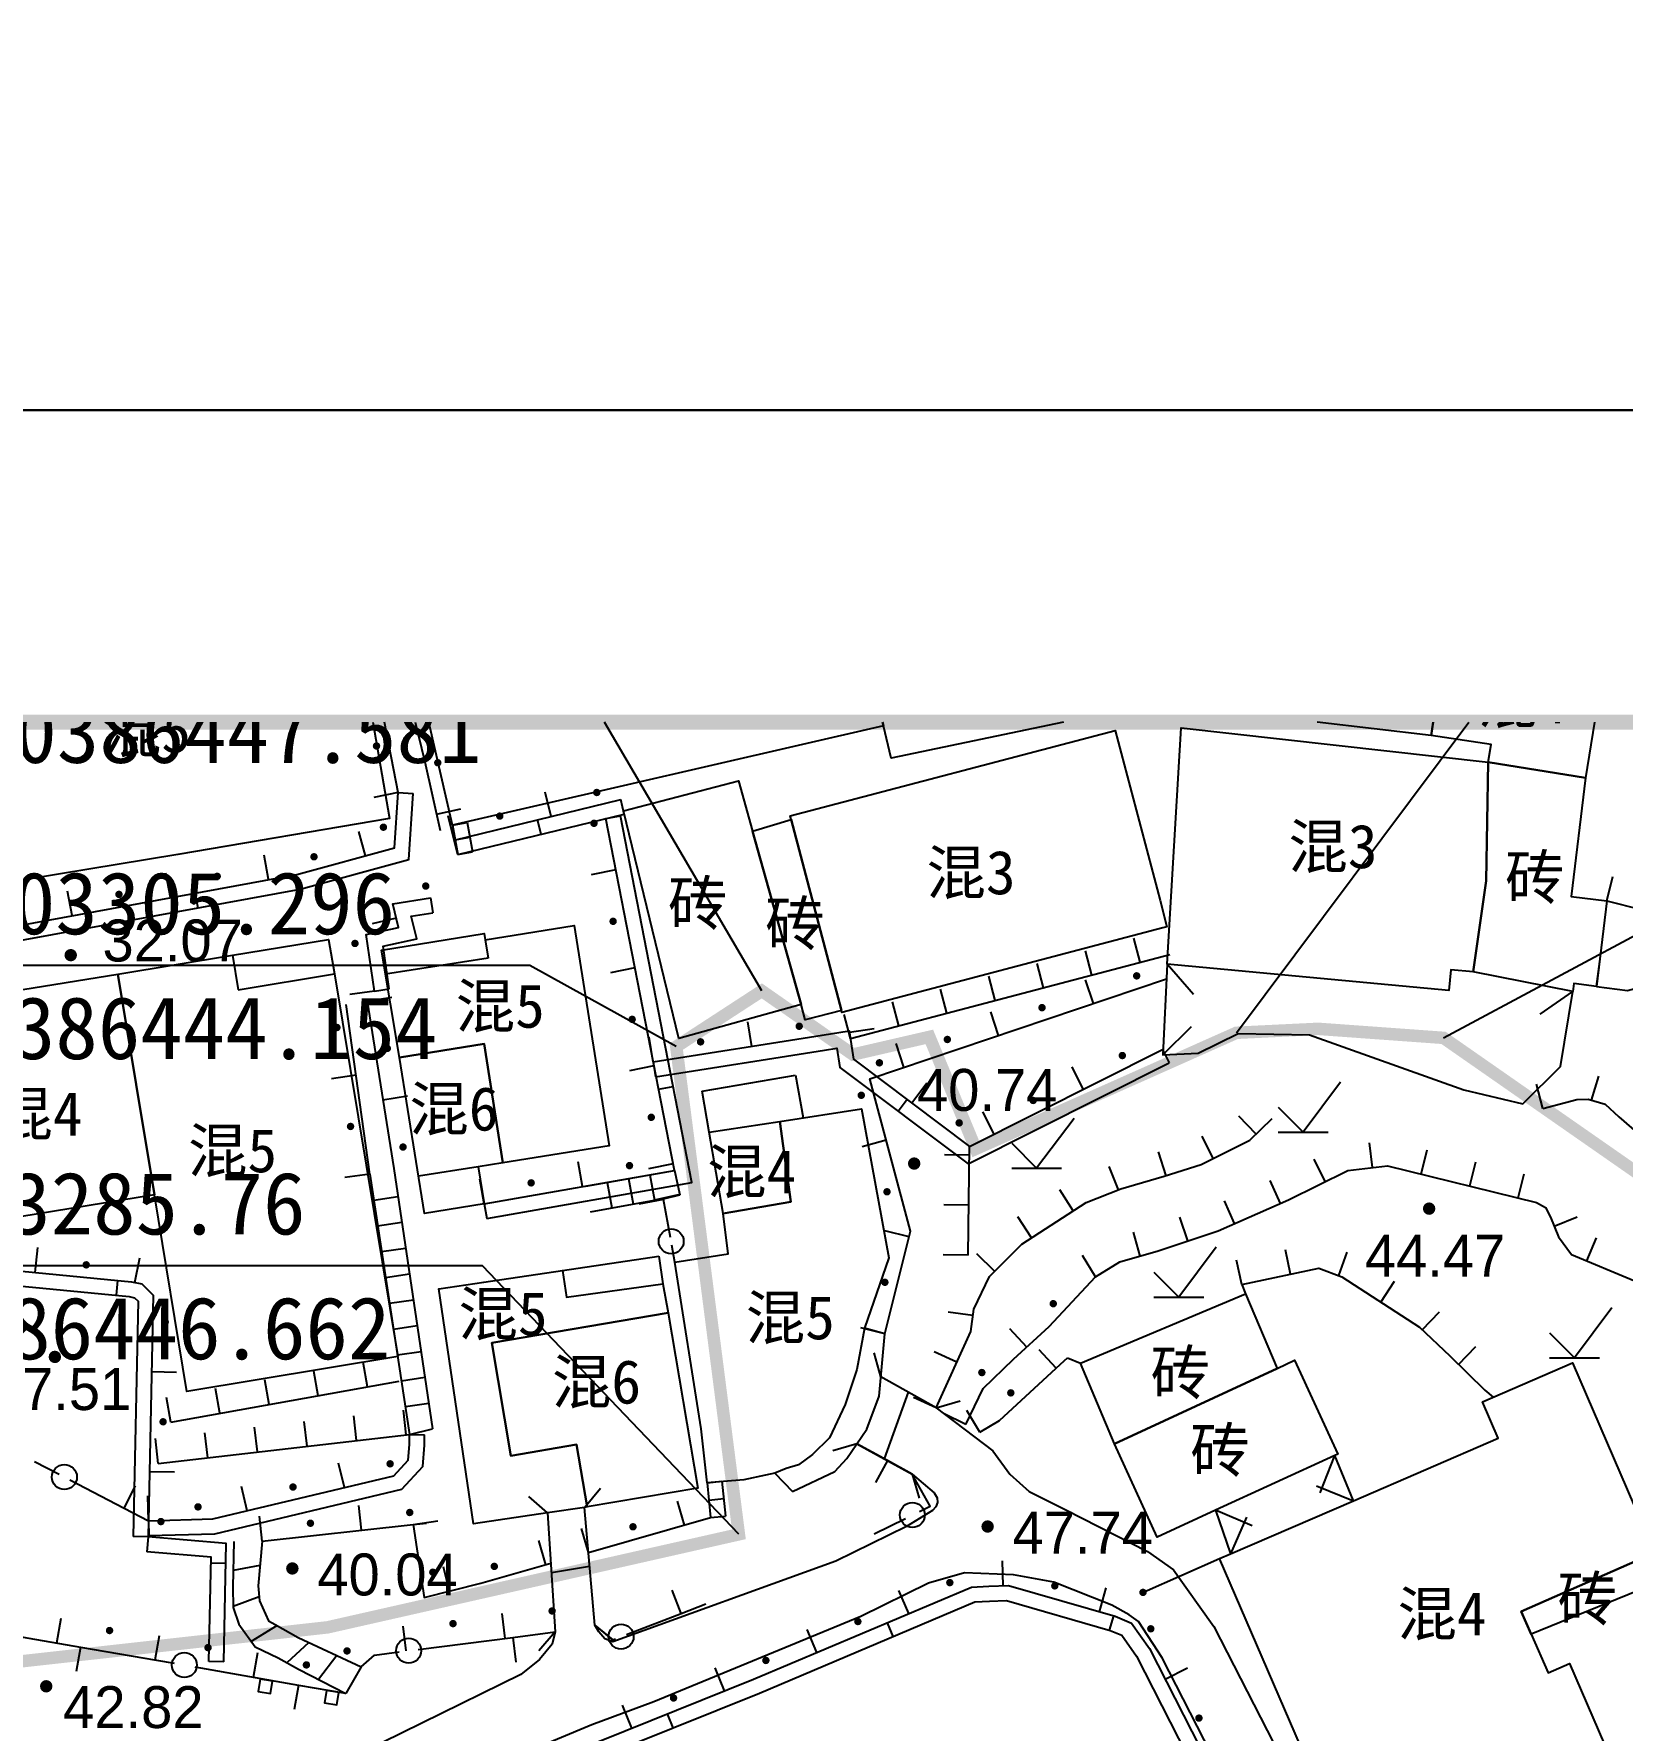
# Model space of a CAD drawing. Header units: metres. Extents: x 36500 to 80772748, y -35000 to 5806266.
# Drawn here: x 40386418.4 to 40386482, y 2903277.9 to 2903345.9 of the extents above; entities that cross this region are included whole.
import ezdxf
from ezdxf.enums import TextEntityAlignment as Align
from ezdxf.xclip import XClip

# ---------------------------------------------------------------- set-up
doc = ezdxf.new("R2010")
doc.units = ezdxf.units.M
doc.header["$LTSCALE"] = 10
doc.header["$XCLIPFRAME"] = 0
for name, pattern in [('2', [0]), ('229', [1.5, 1, -0.5]), ('243432', [0]), ('DOTE', [2.42, 2, -0.2, 0.02, -0.2])]:
    doc.linetypes.add(name, pattern=pattern)
for name, color, linetype in [('dx', 252, 'Continuous'), ('JZD', 7, 'Continuous'), ('PUB_TITLE', 4, 'Continuous'), ('图框', 3, 'Continuous'), ('坐标', 7, 'Continuous'), ('总平面-定位', 3, 'Continuous'), ('批量导出图层', 1, 'Continuous')]:
    doc.layers.add(name, color=color, linetype=linetype)
doc.styles.add('DMZD', font='')
doc.styles.add('HZ', font='')
doc.styles.add('JMXD', font='')
doc.styles.get('DMZD').set_extended_font_data('方正中等线简体')
doc.styles.get('HZ').set_extended_font_data('SimSun')
doc.styles.get('JMXD').set_extended_font_data('SimSun')
doc.linetypes.add('120', pattern='A,0,[149,SSAAA.SHX,S=0.1,R=0,X=0,Y=0],-0.8', length=0.8)

# ---------------------------------------------------------------- blocks, each defined once
blk = doc.blocks.new('图框A1')
at = {"layer": '图框'}
blk.add_lwpolyline([(0, 0), (84100, 0), (84100, 59400), (0, 59400)], close=True, dxfattribs=at)
at = {"layer": '图框', "const_width": 120}
blk.add_lwpolyline([(2500, 1000), (83100, 1000), (83100, 58400), (2500, 58400)], close=True, dxfattribs=at)
blk = doc.blocks.new('914100')
at = {"color": 0, "linetype": 'Continuous', "lineweight": -3, "flags": 128}
for points in [[(1.5, 2), (0, 0)], [(-1, 1), (0, 0)], [(-1, 0), (1, 0)]]:
    blk.add_lwpolyline(points, dxfattribs=at)
blk = doc.blocks.new('6452110')
at = {"linetype": '2'}
h = blk.add_hatch(color=0, dxfattribs=at)
edge = h.paths.add_edge_path(flags=0)
edge.add_arc((0, 0.85), 0.15, 0, 360)
blk = doc.blocks.new('6452120')
at = {"color": 0, "linetype": 'Continuous', "flags": 128}
blk.add_lwpolyline([(0, 0), (0, 1)], dxfattribs=at)
blk = doc.blocks.new('4641010')
at = {"color": 0, "linetype": 'Continuous', "flags": 128}
blk.add_lwpolyline([(0, 0), (0, 1)], dxfattribs=at)
blk = doc.blocks.new('5210030')
at = {"linetype": '2'}
h = blk.add_hatch(color=0, dxfattribs=at)
edge = h.paths.add_edge_path(flags=0)
edge.add_arc((3.85, 0), 0.15, 0, 360)
at = {"color": 0, "linetype": 'Continuous', "flags": 128}
blk.add_lwpolyline([(3.8, 0), (0.5, 0)], dxfattribs=at)
blk = doc.blocks.new('gc200')
at = {"linetype": '2'}
h = blk.add_hatch(color=0, dxfattribs=at)
edge = h.paths.add_edge_path(flags=0)
edge.add_arc((0, 0), 0.25, 0, 360)
blk = doc.blocks.new('地形1')
at = {"layer": 'dx', "linetype": '2'}
h = blk.add_hatch(color=252, dxfattribs=at)
edge = h.paths.add_edge_path(flags=0)
edge.add_arc((40386432.149, 2903317.34), 0.15, 0, 360)
h = blk.add_hatch(color=252, dxfattribs=at)
edge = h.paths.add_edge_path(flags=0)
edge.add_arc((40386434.603, 2903316.668), 0.15, 0, 360)
h = blk.add_hatch(color=252, dxfattribs=at)
edge = h.paths.add_edge_path(flags=0)
edge.add_arc((40386440.971, 2903315.477), 0.15, 0, 360)
h = blk.add_hatch(color=252, dxfattribs=at)
edge = h.paths.add_edge_path(flags=0)
edge.add_arc((40386437.085, 2903314.531), 0.15, 0, 360)
h = blk.add_hatch(color=252, dxfattribs=at)
edge = h.paths.add_edge_path(flags=0)
edge.add_arc((40386432.425, 2903314.085), 0.15, 0, 360)
h = blk.add_hatch(color=252, dxfattribs=at)
edge = h.paths.add_edge_path(flags=0)
edge.add_arc((40386440.859, 2903314.242), 0.15, 0, 360)
h = blk.add_hatch(color=252, dxfattribs=at)
edge = h.paths.add_edge_path(flags=0)
edge.add_arc((40386429.645, 2903312.901), 0.15, 0, 360)
h = blk.add_hatch(color=252, dxfattribs=at)
edge = h.paths.add_edge_path(flags=0)
edge.add_arc((40386425.768, 2903312.118), 0.15, 0, 360)
h = blk.add_hatch(color=252, dxfattribs=at)
edge = h.paths.add_edge_path(flags=0)
edge.add_arc((40386434.121, 2903311.729), 0.15, 0, 360)
h = blk.add_hatch(color=252, dxfattribs=at)
edge = h.paths.add_edge_path(flags=0)
edge.add_arc((40386421.834, 2903311.396), 0.15, 0, 360)
h = blk.add_hatch(color=252, dxfattribs=at)
edge = h.paths.add_edge_path(flags=0)
edge.add_arc((40386441.624, 2903310.316), 0.15, 0, 360)
h = blk.add_hatch(color=252, dxfattribs=at)
edge = h.paths.add_edge_path(flags=0)
edge.add_arc((40386431.286, 2903309.43), 0.15, 0, 360)
h = blk.add_hatch(color=252, dxfattribs=at)
edge = h.paths.add_edge_path(flags=0)
edge.add_arc((40386462.594, 2903308.131), 0.15, 0, 360)
h = blk.add_hatch(color=252, dxfattribs=at)
edge = h.paths.add_edge_path(flags=0)
edge.add_arc((40386442.388, 2903306.39), 0.15, 0, 360)
h = blk.add_hatch(color=252, dxfattribs=at)
edge = h.paths.add_edge_path(flags=0)
edge.add_arc((40386458.803, 2903306.857), 0.15, 0, 360)
h = blk.add_hatch(color=252, dxfattribs=at)
edge = h.paths.add_edge_path(flags=0)
edge.add_arc((40386430.563, 2903306.062), 0.15, 0, 360)
h = blk.add_hatch(color=252, dxfattribs=at)
edge = h.paths.add_edge_path(flags=0)
edge.add_arc((40386449.079, 2903306.113), 0.15, 0, 360)
h = blk.add_hatch(color=252, dxfattribs=at)
edge = h.paths.add_edge_path(flags=0)
edge.add_arc((40386455.011, 2903305.583), 0.15, 0, 360)
h = blk.add_hatch(color=252, dxfattribs=at)
edge = h.paths.add_edge_path(flags=0)
edge.add_arc((40386432.582, 2903305.225), 0.15, 0, 360)
h = blk.add_hatch(color=252, dxfattribs=at)
edge = h.paths.add_edge_path(flags=0)
edge.add_arc((40386445.128, 2903305.488), 0.15, 0, 360)
h = blk.add_hatch(color=252, dxfattribs=at)
edge = h.paths.add_edge_path(flags=0)
edge.add_arc((40386462.019, 2903304.938), 0.15, 0, 360)
h = blk.add_hatch(color=252, dxfattribs=at)
edge = h.paths.add_edge_path(flags=0)
edge.add_arc((40386452.29, 2903304.648), 0.15, 0, 360)
h = blk.add_hatch(color=252, dxfattribs=at)
edge = h.paths.add_edge_path(flags=0)
edge.add_arc((40386451.564, 2903303.347), 0.15, 0, 360)
h = blk.add_hatch(color=252, dxfattribs=at)
edge = h.paths.add_edge_path(flags=0)
edge.add_arc((40386458.446, 2903303.14), 0.15, 0, 360)
h = blk.add_hatch(color=252, dxfattribs=at)
edge = h.paths.add_edge_path(flags=0)
edge.add_arc((40386443.153, 2903302.464), 0.15, 0, 360)
h = blk.add_hatch(color=252, dxfattribs=at)
edge = h.paths.add_edge_path(flags=0)
edge.add_arc((40386455.484, 2903302.241), 0.15, 0, 360)
h = blk.add_hatch(color=252, dxfattribs=at)
edge = h.paths.add_edge_path(flags=0)
edge.add_arc((40386431.109, 2903302.099), 0.15, 0, 360)
h = blk.add_hatch(color=252, dxfattribs=at)
edge = h.paths.add_edge_path(flags=0)
edge.add_arc((40386433.21, 2903301.274), 0.15, 0, 360)
h = blk.add_hatch(color=252, dxfattribs=at)
edge = h.paths.add_edge_path(flags=0)
edge.add_arc((40386442.281, 2903300.529), 0.15, 0, 360)
h = blk.add_hatch(color=252, dxfattribs=at)
edge = h.paths.add_edge_path(flags=0)
edge.add_arc((40386438.342, 2903299.838), 0.15, 0, 360)
h = blk.add_hatch(color=252, dxfattribs=at)
edge = h.paths.add_edge_path(flags=0)
edge.add_arc((40386452.594, 2903299.482), 0.15, 0, 360)
h = blk.add_hatch(color=252, dxfattribs=at)
edge = h.paths.add_edge_path(flags=0)
edge.add_arc((40386420.522, 2903296.555), 0.15, 0, 360)
h = blk.add_hatch(color=252, dxfattribs=at)
edge = h.paths.add_edge_path(flags=0)
edge.add_arc((40386452.509, 2903295.856), 0.15, 0, 360)
h = blk.add_hatch(color=252, dxfattribs=at)
edge = h.paths.add_edge_path(flags=0)
edge.add_arc((40386459.253, 2903294.999), 0.15, 0, 360)
h = blk.add_hatch(color=252, dxfattribs=at)
edge = h.paths.add_edge_path(flags=0)
edge.add_arc((40386423.687, 2903294.267), 0.15, 0, 360)
h = blk.add_hatch(color=252, dxfattribs=at)
edge = h.paths.add_edge_path(flags=0)
edge.add_arc((40386456.393, 2903292.24), 0.15, 0, 360)
h = blk.add_hatch(color=252, dxfattribs=at)
edge = h.paths.add_edge_path(flags=0)
edge.add_arc((40386457.553, 2903291.426), 0.15, 0, 360)
h = blk.add_hatch(color=252, dxfattribs=at)
edge = h.paths.add_edge_path(flags=0)
edge.add_arc((40386423.6, 2903290.268), 0.15, 0, 360)
h = blk.add_hatch(color=252, dxfattribs=at)
edge = h.paths.add_edge_path(flags=0)
edge.add_arc((40386432.694, 2903288.584), 0.15, 0, 360)
h = blk.add_hatch(color=252, dxfattribs=at)
edge = h.paths.add_edge_path(flags=0)
edge.add_arc((40386428.804, 2903287.655), 0.15, 0, 360)
h = blk.add_hatch(color=252, dxfattribs=at)
edge = h.paths.add_edge_path(flags=0)
edge.add_arc((40386425, 2903286.859), 0.15, 0, 360)
h = blk.add_hatch(color=252, dxfattribs=at)
edge = h.paths.add_edge_path(flags=0)
edge.add_arc((40386433.479, 2903286.635), 0.15, 0, 360)
h = blk.add_hatch(color=252, dxfattribs=at)
edge = h.paths.add_edge_path(flags=0)
edge.add_arc((40386423.513, 2903286.269), 0.15, 0, 360)
h = blk.add_hatch(color=252, dxfattribs=at)
edge = h.paths.add_edge_path(flags=0)
edge.add_arc((40386429.503, 2903286.203), 0.15, 0, 360)
h = blk.add_hatch(color=252, dxfattribs=at)
edge = h.paths.add_edge_path(flags=0)
edge.add_arc((40386442.42, 2903286.062), 0.15, 0, 360)
h = blk.add_hatch(color=252, dxfattribs=at)
edge = h.paths.add_edge_path(flags=0)
edge.add_arc((40386436.867, 2903284.476), 0.15, 0, 360)
h = blk.add_hatch(color=252, dxfattribs=at)
edge = h.paths.add_edge_path(flags=0)
edge.add_arc((40386434.404, 2903284.243), 0.15, 0, 360)
h = blk.add_hatch(color=252, dxfattribs=at)
edge = h.paths.add_edge_path(flags=0)
edge.add_arc((40386455.11, 2903283.825), 0.15, 0, 360)
h = blk.add_hatch(color=252, dxfattribs=at)
edge = h.paths.add_edge_path(flags=0)
edge.add_arc((40386459.315, 2903283.695), 0.15, 0, 360)
h = blk.add_hatch(color=252, dxfattribs=at)
edge = h.paths.add_edge_path(flags=0)
edge.add_arc((40386451.427, 2903282.267), 0.15, 0, 360)
h = blk.add_hatch(color=252, dxfattribs=at)
edge = h.paths.add_edge_path(flags=0)
edge.add_arc((40386463.159, 2903281.975), 0.15, 0, 360)
h = blk.add_hatch(color=252, dxfattribs=at)
edge = h.paths.add_edge_path(flags=0)
edge.add_arc((40386447.743, 2903280.708), 0.15, 0, 360)
h = blk.add_hatch(color=252, dxfattribs=at)
edge = h.paths.add_edge_path(flags=0)
edge.add_arc((40386444.046, 2903279.204), 0.15, 0, 360)
h = blk.add_hatch(color=252, dxfattribs=at)
edge = h.paths.add_edge_path(flags=0)
edge.add_arc((40386465.088, 2903278.398), 0.15, 0, 360)
at = {"layer": 'dx', "color": 252, "linetype": 'Continuous', "lineweight": -3, "flags": 128}
for points in [[(40386483.956, 2903327.466), (40386481.789, 2903328.222), (40386480.17, 2903328.65), (40386480.021, 2903328.68), (40386479.889, 2903328.706), (40386478.028, 2903328.953), (40386475.737, 2903329.049), (40386473.446, 2903328.966), (40386473.312, 2903328.955), (40386472.704, 2903328.896), (40386470.286, 2903328.546), (40386466.036, 2903328.116), (40386463.696, 2903327.927), (40386461.184, 2903327.995), (40386458.517, 2903328.322), (40386452.839, 2903329.32), (40386452.788, 2903329.306), (40386452.596, 2903329.349), (40386451.673, 2903329.558), (40386448.501, 2903330.338), (40386448.418, 2903330.361), (40386448.357, 2903330.378), (40386446.976, 2903330.804), (40386445.515, 2903331.37), (40386445.458, 2903331.395), (40386445.281, 2903331.473), (40386443.814, 2903332.214), (40386441.238, 2903333.775), (40386439.759, 2903335.664), (40386439.73, 2903335.705), (40386439.717, 2903335.725), (40386439.58, 2903335.933), (40386438.943, 2903337.068), (40386438.921, 2903337.112), (40386438.86, 2903337.24), (40386438.464, 2903338.151), (40386437.91, 2903339.765), (40386437.426, 2903341.702), (40386437.076, 2903343.813), (40386437.059, 2903343.954), (40386436.905, 2903345.625), (40386436.898, 2903345.864)], [(40386440.614, 2903345.864), (40386440.615, 2903345.834), (40386440.721, 2903344.676), (40386440.737, 2903344.531), (40386440.751, 2903344.413), (40386441.079, 2903342.421), (40386441.53, 2903340.699), (40386442.032, 2903339.369), (40386442.234, 2903338.939), (40386442.288, 2903338.833), (40386442.336, 2903338.74), (40386442.985, 2903337.661), (40386443.75, 2903336.657), (40386444.618, 2903335.75), (40386445.496, 2903335.028), (40386445.664, 2903334.91), (40386445.797, 2903334.821), (40386446.77, 2903334.269), (40386448.103, 2903333.706), (40386449.814, 2903333.17), (40386452.868, 2903332.443), (40386453.191, 2903332.371), (40386453.352, 2903332.335), (40386453.534, 2903332.295), (40386458.578, 2903331.211), (40386460.918, 2903330.865), (40386462.186, 2903330.769), (40386462.368, 2903330.763), (40386462.457, 2903330.76), (40386464.429, 2903330.815), (40386466.488, 2903331.062), (40386466.844, 2903331.123), (40386466.978, 2903331.148), (40386470.312, 2903331.887), (40386472.578, 2903332.339), (40386473.384, 2903332.445), (40386473.519, 2903332.459), (40386473.649, 2903332.471), (40386475.482, 2903332.529), (40386477.454, 2903332.4), (40386479.411, 2903332.101), (40386480.054, 2903331.964), (40386480.227, 2903331.924), (40386482.264, 2903331.349)], [(40386433.017, 2903315.47), (40386431.688, 2903322.385)], [(40386432.712, 2903322.391), (40386434.082, 2903316.703), (40386434.704, 2903313.96)], [(40386396.443, 2903312.289), (40386413.94, 2903314.469), (40386414.632, 2903309.565), (40386428.958, 2903312.195), (40386432.872, 2903313.263), (40386433.017, 2903315.47)], [(40386396.517, 2903311.694), (40386413.429, 2903313.801), (40386414.126, 2903308.862), (40386429.091, 2903311.61), (40386433.443, 2903312.796), (40386433.616, 2903315.431)], [(40386433.017, 2903315.47), (40386432.035, 2903315.282)], [(40386433.017, 2903315.47), (40386433.616, 2903315.431)], [(40386435.26, 2903313.572), (40386441.93, 2903315.196)], [(40386439.146, 2903314.518), (40386438.91, 2903315.489)], [(40386442.072, 2903314.613), (40386441.93, 2903315.196)], [(40386434.557, 2903314.607), (40386435.532, 2903314.828)], [(40386435.26, 2903313.572), (40386435.023, 2903314.543)], [(40386435.402, 2903312.989), (40386442.072, 2903314.613)], [(40386436.562, 2903298.409), (40386444.783, 2903299.851), (40386441.92, 2903314.547)], [(40386441.331, 2903314.432), (40386441.92, 2903314.547)], [(40386431.707, 2903312.945), (40386431.443, 2903313.91)], [(40386435.187, 2903314.174), (40386435.777, 2903314.281)], [(40386435.187, 2903314.174), (40386435.402, 2903312.989)], [(40386435.777, 2903314.281), (40386435.992, 2903313.096)], [(40386436.458, 2903299), (40386444.077, 2903300.336), (40386441.331, 2903314.432)], [(40386435.402, 2903312.989), (40386435.26, 2903313.572)], [(40386427.826, 2903311.988), (40386427.645, 2903312.971)], [(40386435.402, 2903312.989), (40386435.992, 2903313.096)], [(40386423.892, 2903311.265), (40386423.711, 2903312.249)], [(40386441.732, 2903312.375), (40386440.75, 2903312.184)], [(40386481.427, 2903311.135), (40386481.667, 2903312.106)], [(40386419.957, 2903310.543), (40386419.777, 2903311.526)], [(40386424.878, 2903311.446), (40386424.987, 2903310.856)], [(40386432.067, 2903307.522), (40386431.741, 2903309.785), (40386433.033, 2903310.064), (40386432.805, 2903311.021), (40386434.308, 2903311.252)], [(40386434.308, 2903311.252), (40386434.399, 2903310.659)], [(40386481.427, 2903311.135), (40386482.795, 2903310.796), (40386488.618, 2903306.629), (40386489.33, 2903306.12), (40386494.505, 2903301.237), (40386500, 2903295.9), (40386500.266, 2903295.642), (40386504.012, 2903298.961), (40386505.852, 2903300.348), (40386509.017, 2903302.644), (40386509.366, 2903302.748), (40386509.851, 2903302.502), (40386510.518, 2903302.036), (40386512.363, 2903300.018), (40386513.292, 2903298.742), (40386512.835, 2903297.705), (40386512.067, 2903296.427), (40386512.098, 2903294.75), (40386512.188, 2903292.708), (40386513.99, 2903290.595), (40386514.163, 2903290.024), (40386513.77, 2903289.68), (40386513.706, 2903289.651)], [(40386432.942, 2903310.446), (40386431.969, 2903310.215)], [(40386432.661, 2903307.608), (40386432.414, 2903309.317), (40386433.758, 2903309.608), (40386433.539, 2903310.527), (40386434.399, 2903310.659)], [(40386460.8, 2903308.164), (40386460.545, 2903309.131)], [(40386462.734, 2903308.673), (40386462.479, 2903309.64)], [(40386442.497, 2903308.449), (40386441.515, 2903308.258)], [(40386451.129, 2903305.619), (40386463.926, 2903308.987)], [(40386458.866, 2903307.655), (40386458.611, 2903308.622)], [(40386464.869, 2903307.387), (40386463.821, 2903308.596)], [(40386481.008, 2903307.711), (40386481.144, 2903308.701)], [(40386452.511, 2903293.795), (40386453.532, 2903297.902), (40386451.904, 2903304.011), (40386463.792, 2903308.006)], [(40386456.931, 2903307.146), (40386456.677, 2903308.113)], [(40386460.858, 2903307.02), (40386460.539, 2903307.968)], [(40386481.008, 2903307.711), (40386482.248, 2903307.541), (40386483.173, 2903307.799), (40386484.068, 2903307.841), (40386485.204, 2903307.099), (40386490.43, 2903301.439), (40386500.347, 2903293.652)], [(40386432.067, 2903307.522), (40386431.077, 2903307.38)], [(40386431.774, 2903307.121), (40386432.761, 2903307.278)], [(40386431.774, 2903307.121), (40386432.841, 2903300.415)], [(40386432.067, 2903307.522), (40386432.661, 2903307.608)], [(40386453.063, 2903306.128), (40386452.809, 2903307.095)], [(40386454.997, 2903306.637), (40386454.743, 2903307.604)], [(40386478.751, 2903306.593), (40386480.064, 2903307.507)], [(40386431.877, 2903300.186), (40386430.94, 2903306.988)], [(40386451.129, 2903305.619), (40386450.874, 2903306.586)], [(40386457.066, 2903305.746), (40386456.748, 2903306.694)], [(40386443.23, 2903304.682), (40386443.074, 2903305.67)], [(40386443.23, 2903304.682), (40386449.995, 2903305.752), (40386451.081, 2903305.923), (40386451.258, 2903304.799), (40386455.902, 2903301.3), (40386463.626, 2903305.187)], [(40386447.181, 2903305.307), (40386447.025, 2903306.294)], [(40386451.089, 2903305.872), (40386452.077, 2903306.028)], [(40386464.774, 2903306.094), (40386463.644, 2903304.962)], [(40386443.324, 2903304.089), (40386450.089, 2903305.159), (40386450.582, 2903305.237), (40386450.704, 2903304.466), (40386455.839, 2903300.596), (40386463.895, 2903304.651)], [(40386453.274, 2903304.472), (40386452.956, 2903305.42)], [(40386463.626, 2903305.187), (40386463.895, 2903304.651)], [(40386443.261, 2903304.523), (40386442.28, 2903304.331)], [(40386443.23, 2903304.682), (40386443.324, 2903304.089)], [(40386460.457, 2903303.592), (40386460.008, 2903304.486)], [(40386431.331, 2903304.149), (40386430.34, 2903304.012)], [(40386443.443, 2903303.588), (40386444.032, 2903303.703)], [(40386453.586, 2903303.045), (40386454.188, 2903303.844)], [(40386478.855, 2903302.821), (40386478.606, 2903303.789)], [(40386480.803, 2903303.157), (40386481.1, 2903304.112)], [(40386432.402, 2903303.171), (40386433.39, 2903303.328)], [(40386453.405, 2903303.182), (40386453.044, 2903302.703)], [(40386478.855, 2903302.821), (40386480.226, 2903303.173), (40386480.673, 2903303.198), (40386481.358, 2903302.985), (40386481.906, 2903302.48), (40386486.302, 2903298.669)], [(40386454.565, 2903290.83), (40386455.952, 2903293.88), (40386456.072, 2903294.784), (40386456.702, 2903296.086), (40386457.988, 2903297.384), (40386460.565, 2903299.054), (40386461.957, 2903299.598), (40386463.697, 2903300.101), (40386465.176, 2903300.575), (40386467.131, 2903301.544), (40386468.023, 2903302.423)], [(40386456.884, 2903301.794), (40386456.435, 2903302.687)], [(40386467.381, 2903301.791), (40386466.68, 2903302.504)], [(40386465.654, 2903300.812), (40386465.21, 2903301.708)], [(40386452.562, 2903301.543), (40386451.595, 2903301.285)], [(40386455.897, 2903300.945), (40386454.897, 2903300.96)], [(40386455.839, 2903296.946), (40386455.902, 2903301.3)], [(40386463.78, 2903300.127), (40386463.474, 2903301.08)], [(40386472.038, 2903300.452), (40386471.915, 2903301.445)], [(40386473.993, 2903300.191), (40386474.232, 2903301.162)], [(40386432.841, 2903300.415), (40386434.395, 2903289.983)], [(40386440.398, 2903299.691), (40386440.225, 2903300.676)], [(40386440.532, 2903299.702), (40386444.077, 2903300.336), (40386444.293, 2903299.36)], [(40386444.026, 2903300.596), (40386443.045, 2903300.405)], [(40386460.941, 2903296.076), (40386461.924, 2903296.675), (40386463.461, 2903297.114), (40386465.853, 2903297.917), (40386468.668, 2903299.16), (40386471.045, 2903300.33), (40386472.633, 2903300.526), (40386478.604, 2903299.057), (40386478.968, 2903298.858), (40386479.169, 2903298.458), (40386479.49, 2903297.675), (40386480.014, 2903296.966), (40386482.501, 2903295.925)], [(40386461.862, 2903299.561), (40386461.498, 2903300.493)], [(40386470.148, 2903299.888), (40386469.707, 2903300.785)], [(40386475.935, 2903299.714), (40386476.174, 2903300.685)], [(40386431.877, 2903300.186), (40386430.886, 2903300.05)], [(40386431.877, 2903300.186), (40386433.475, 2903289.76)], [(40386436.458, 2903299), (40386436.285, 2903299.985)], [(40386441.388, 2903299.855), (40386441.57, 2903298.837)], [(40386442.244, 2903300.008), (40386442.426, 2903298.99)], [(40386443.1, 2903300.161), (40386443.282, 2903299.144)], [(40386460.055, 2903298.724), (40386459.511, 2903299.563)], [(40386468.348, 2903299.018), (40386467.944, 2903299.933)], [(40386477.877, 2903299.236), (40386478.116, 2903300.207)], [(40386432.036, 2903299.152), (40386433.007, 2903299.298)], [(40386436.458, 2903299), (40386436.562, 2903298.409)], [(40386440.714, 2903298.684), (40386443.282, 2903299.144), (40386443.284, 2903299.136)], [(40386443.645, 2903299.17), (40386442.661, 2903298.991)], [(40386444.291, 2903299.367), (40386443.282, 2903299.144)], [(40386444.293, 2903299.36), (40386443.284, 2903299.136)], [(40386443.645, 2903299.17), (40386443.641, 2903299.193), (40386444.293, 2903299.36)], [(40386443.923, 2903297.648), (40386443.645, 2903299.17)], [(40386455.868, 2903298.945), (40386454.868, 2903298.96)], [(40386466.518, 2903298.21), (40386466.114, 2903299.125)], [(40386432.194, 2903298.117), (40386433.161, 2903298.263)], [(40386458.377, 2903297.636), (40386457.833, 2903298.475)], [(40386464.646, 2903297.512), (40386464.328, 2903298.46)], [(40386479.317, 2903298.098), (40386480.242, 2903298.478)], [(40386453.476, 2903297.677), (40386452.506, 2903297.918)], [(40386462.74, 2903296.908), (40386462.466, 2903297.869)], [(40386480.624, 2903296.711), (40386481.01, 2903297.633)], [(40386410.52, 2903297.017), (40386422.331, 2903295.879), (40386422.75, 2903295.79), (40386423.21, 2903295.342), (40386423, 2903285.658)], [(40386418.483, 2903296.249), (40386418.579, 2903297.245)], [(40386422.463, 2903295.851), (40386422.67, 2903296.829)], [(40386432.353, 2903297.083), (40386433.315, 2903297.228)], [(40386444.103, 2903296.659), (40386443.978, 2903297.344)], [(40386455.839, 2903296.946), (40386454.839, 2903296.96)], [(40386456.907, 2903296.292), (40386456.196, 2903296.996)], [(40386460.941, 2903296.076), (40386460.421, 2903296.93)], [(40386468.76, 2903296.178), (40386468.554, 2903297.157)], [(40386470.684, 2903296.124), (40386471.027, 2903297.063)], [(40386410.463, 2903296.419), (40386422.24, 2903295.285), (40386422.456, 2903295.239), (40386422.605, 2903295.094), (40386422.4, 2903285.671)], [(40386432.511, 2903296.049), (40386433.47, 2903296.193)], [(40386466.803, 2903295.766), (40386466.597, 2903296.745)], [(40386466.803, 2903295.766), (40386469.886, 2903296.415), (40386470.81, 2903296.077), (40386473.917, 2903294.058), (40386475.132, 2903292.909), (40386476.535, 2903291.537)], [(40386421.779, 2903295.932), (40386421.722, 2903295.335)], [(40386455.752, 2903290.165), (40386456.447, 2903291.596), (40386457.66, 2903292.771), (40386459.084, 2903294.085), (40386460.941, 2903296.076)], [(40386472.374, 2903295.061), (40386472.919, 2903295.899)], [(40386432.67, 2903295.014), (40386433.624, 2903295.158)], [(40386432.828, 2903293.98), (40386433.778, 2903294.123)], [(40386456.037, 2903294.523), (40386455.046, 2903294.654)], [(40386474.033, 2903293.948), (40386474.72, 2903294.675)], [(40386452.511, 2903293.795), (40386451.541, 2903294.036)], [(40386458.189, 2903293.26), (40386457.512, 2903293.995)], [(40386432.987, 2903292.945), (40386433.932, 2903293.088)], [(40386455.393, 2903292.65), (40386454.482, 2903293.064)], [(40386456.306, 2903289.855), (40386457.095, 2903290.325), (40386459.537, 2903292.572), (40386459.822, 2903292.829)], [(40386459.363, 2903292.412), (40386458.686, 2903293.148)], [(40386475.481, 2903292.568), (40386476.18, 2903293.283)], [(40386423.144, 2903292.279), (40386424.143, 2903292.257)], [(40386429.815, 2903291.314), (40386429.639, 2903292.298)], [(40386431.783, 2903291.665), (40386431.608, 2903292.65)], [(40386454.565, 2903290.83), (40386452.347, 2903292.07)], [(40386423.908, 2903290.259), (40386433.051, 2903291.892)], [(40386425.877, 2903290.611), (40386425.701, 2903291.595)], [(40386427.846, 2903290.962), (40386427.67, 2903291.947)], [(40386433.145, 2903291.911), (40386434.086, 2903292.053)], [(40386452.495, 2903288.779), (40386453.456, 2903291.45)], [(40386423.908, 2903290.259), (40386423.732, 2903291.244)], [(40386433.34, 2903289.744), (40386433.226, 2903290.738)], [(40386433.304, 2903290.877), (40386434.241, 2903291.018)], [(40386454.565, 2903290.83), (40386453.654, 2903291.244)], [(40386454.565, 2903290.83), (40386456.838, 2903289.106), (40386457.516, 2903288.17), (40386458.289, 2903287.473), (40386459.751, 2903286.735), (40386463.032, 2903285.077), (40386464.071, 2903284.338), (40386465.689, 2903282.071), (40386470.213, 2903273.241), (40386474.585, 2903265.698), (40386474.967, 2903263.786), (40386475.126, 2903261.886), (40386474.94, 2903259.756), (40386474.411, 2903257.687), (40386470.704, 2903249.046), (40386465.697, 2903239.765)], [(40386456.306, 2903289.855), (40386455.794, 2903290.714)], [(40386427.379, 2903289.059), (40386427.265, 2903290.052)], [(40386429.366, 2903289.287), (40386429.252, 2903290.281)], [(40386431.353, 2903289.516), (40386431.239, 2903290.509)], [(40386455.752, 2903290.165), (40386454.852, 2903290.603)], [(40386423.014, 2903286.306), (40386425.595, 2903286.375), (40386432.843, 2903288.105), (40386433.419, 2903288.735), (40386433.468, 2903289.362), (40386433.475, 2903289.76)], [(40386423.03, 2903285.706), (40386425.674, 2903285.777), (40386433.161, 2903287.565), (40386434.002, 2903288.482), (40386434.067, 2903289.334), (40386434.075, 2903289.749)], [(40386423.406, 2903288.601), (40386423.291, 2903289.595)], [(40386423.406, 2903288.601), (40386433.475, 2903289.76)], [(40386425.393, 2903288.83), (40386425.278, 2903289.823)], [(40386433.475, 2903289.76), (40386434.395, 2903289.983)], [(40386433.475, 2903289.76), (40386434.075, 2903289.749)], [(40386452.609, 2903288.716), (40386451.387, 2903289.385)], [(40386451.387, 2903289.385), (40386453.603, 2903288.172)], [(40386452.609, 2903288.716), (40386452.128, 2903287.839)], [(40386453.89, 2903286.671), (40386454.327, 2903286.887), (40386453.603, 2903288.172), (40386452.609, 2903288.716)], [(40386469.94, 2903287.428), (40386470.525, 2903288.916)], [(40386418.457, 2903288.673), (40386419.433, 2903288.166)], [(40386423.057, 2903288.28), (40386424.057, 2903288.258)], [(40386430.865, 2903287.633), (40386430.633, 2903288.606)], [(40386453.603, 2903288.172), (40386454.484, 2903287.421), (40386454.597, 2903287.228), (40386454.617, 2903287.029), (40386454.552, 2903286.863), (40386454.413, 2903286.716), (40386453.38, 2903286.074), (40386450.541, 2903284.678), (40386441.616, 2903281.452), (40386441.296, 2903281.568), (40386441.047, 2903281.858), (40386440.889, 2903282.124)], [(40386419.867, 2903287.94), (40386422.038, 2903286.813)], [(40386422.038, 2903286.813), (40386422.498, 2903287.7)], [(40386426.974, 2903286.704), (40386426.742, 2903287.677)], [(40386445.386, 2903287.823), (40386445.531, 2903286.43)], [(40386469.791, 2903287.706), (40386471.274, 2903287.105)], [(40386422.038, 2903286.813), (40386423.014, 2903286.306)], [(40386423.014, 2903286.306), (40386422.987, 2903287.305)], [(40386431.545, 2903285.922), (40386431.437, 2903286.916)], [(40386440.889, 2903282.124), (40386440.476, 2903286.839)], [(40386444.481, 2903286.13), (40386444.206, 2903287.092)], [(40386467.216, 2903286.098), (40386465.744, 2903286.722)], [(40386423.014, 2903286.306), (40386423.03, 2903285.706)], [(40386427.569, 2903285.49), (40386427.461, 2903286.484)], [(40386427.569, 2903285.49), (40386433.612, 2903286.147), (40386434.146, 2903286.205)], [(40386433.612, 2903286.147), (40386434.601, 2903286.295)], [(40386433.612, 2903286.147), (40386434.051, 2903283.231), (40386436.331, 2903283.803), (40386439.129, 2903284.602)], [(40386438.999, 2903286.621), (40386439.306, 2903281.849)], [(40386440.634, 2903285.032), (40386440.36, 2903285.993)], [(40386440.634, 2903285.032), (40386445.531, 2903286.43)], [(40386452.086, 2903285.779), (40386453.335, 2903286.397)], [(40386466.998, 2903286.445), (40386466.358, 2903284.979)], [(40386423, 2903285.658), (40386422.4, 2903285.671)], [(40386423, 2903285.658), (40386422.949, 2903285.06)], [(40386426.034, 2903280.648), (40386426.134, 2903285.391), (40386423, 2903285.658)], [(40386426.43, 2903285.473), (40386426.389, 2903283.65), (40386426.414, 2903282.835), (40386426.633, 2903282.165), (40386427.29, 2903281.249), (40386428.207, 2903280.809), (40386429.024, 2903280.362), (40386430.922, 2903279.381)], [(40386427.569, 2903285.49), (40386427.409, 2903283.702), (40386427.469, 2903283.1), (40386427.828, 2903282.296), (40386428.086, 2903282.153), (40386429.011, 2903281.629), (40386431.528, 2903280.449)], [(40386438.928, 2903284.544), (40386438.653, 2903285.506)], [(40386425.435, 2903280.661), (40386425.523, 2903284.841), (40386422.949, 2903285.06)], [(40386457.247, 2903283.702), (40386457.218, 2903284.702)], [(40386468.086, 2903272.081), (40386463.614, 2903280.809), (40386462.672, 2903282.264), (40386462.296, 2903282.533), (40386461.604, 2903282.917), (40386459.279, 2903283.839), (40386457.657, 2903284.134), (40386455.702, 2903284.223), (40386454.256, 2903283.806), (40386451.54, 2903282.47), (40386443.262, 2903279.045), (40386440.773, 2903278.128), (40386430.729, 2903273.931)], [(40386427.481, 2903284.513), (40386426.404, 2903284.316)], [(40386435.071, 2903283.486), (40386434.827, 2903284.456)], [(40386439.152, 2903284.235), (40386440.683, 2903284.482)], [(40386427.453, 2903283.261), (40386426.413, 2903282.864)], [(40386434.954, 2903275.011), (40386442.111, 2903277.884), (40386447.252, 2903279.958), (40386455.974, 2903283.648), (40386456.675, 2903283.686), (40386457.461, 2903283.708), (40386461.726, 2903282.48), (40386462.386, 2903282.205), (40386463.104, 2903281.183), (40386466.161, 2903275.196), (40386470.226, 2903266.528), (40386471.743, 2903263.386), (40386472.019, 2903261.306), (40386470.732, 2903256.686), (40386469.155, 2903253.433), (40386466.669, 2903248.203)], [(40386444.349, 2903282.593), (40386443.987, 2903283.525)], [(40386453.463, 2903282.586), (40386453.074, 2903283.507)], [(40386461.099, 2903282.661), (40386461.376, 2903283.622)], [(40386435.178, 2903274.454), (40386442.335, 2903277.328), (40386447.481, 2903279.403), (40386456.111, 2903283.054), (40386456.7, 2903283.086), (40386457.385, 2903283.106), (40386461.527, 2903281.913), (40386461.995, 2903281.718), (40386462.589, 2903280.873), (40386465.623, 2903274.932), (40386469.684, 2903266.27), (40386471.161, 2903263.212), (40386471.408, 2903261.349), (40386470.168, 2903256.899), (40386468.614, 2903253.692), (40386466.127, 2903248.46)], [(40386442.164, 2903281.746), (40386444.349, 2903282.593)], [(40386444.349, 2903282.593), (40386445.332, 2903282.974)], [(40386416.135, 2903281.967), (40386420.295, 2903281.246)], [(40386428.164, 2903282.109), (40386427.134, 2903281.468)], [(40386440.889, 2903282.124), (40386441.619, 2903281.535), (40386441.727, 2903281.577)], [(40386449.779, 2903281.027), (40386449.39, 2903281.948)], [(40386452.596, 2903282.219), (40386452.829, 2903281.666)], [(40386461.663, 2903282.499), (40386461.497, 2903281.922)], [(40386439.306, 2903281.849), (40386439.178, 2903281.357), (40386438.67, 2903280.751), (40386437.934, 2903280.141), (40386429.994, 2903276.249), (40386421.087, 2903274.274), (40386413.29, 2903273.99), (40386405.38, 2903274.212), (40386401.159, 2903274.586), (40386396.555, 2903274.687), (40386394.445, 2903274.409), (40386390.417, 2903273.557), (40386387.982, 2903272.476), (40386383.592, 2903269.895), (40386382.328, 2903268.84), (40386380.989, 2903267.369), (40386380.171, 2903266.281), (40386377.025, 2903262.128), (40386372.902, 2903258.17), (40386364.876, 2903252.5), (40386361.714, 2903250.555), (40386359.061, 2903249.158), (40386343.798, 2903244.325), (40386341.082, 2903243.113)], [(40386420.295, 2903281.246), (40386420.124, 2903280.26)], [(40386420.295, 2903281.246), (40386423.332, 2903280.719), (40386424.039, 2903280.595)], [(40386429.442, 2903281.427), (40386428.557, 2903280.617)], [(40386433.815, 2903281.147), (40386437.602, 2903281.631)], [(40386437.602, 2903281.631), (40386439.306, 2903281.849)], [(40386437.602, 2903281.631), (40386437.728, 2903280.639)], [(40386426.034, 2903280.648), (40386425.435, 2903280.661)], [(40386430.565, 2903280.9), (40386429.825, 2903279.948)], [(40386431.528, 2903280.449), (40386432.071, 2903280.925), (40386433.058, 2903281.051)], [(40386424.871, 2903280.45), (40386429.03, 2903279.721)], [(40386431.528, 2903280.449), (40386430.922, 2903279.381)], [(40386446.087, 2903279.488), (40386445.713, 2903280.416)], [(40386463.733, 2903279.951), (40386464.624, 2903280.406)], [(40386429.03, 2903279.721), (40386428.857, 2903278.736)], [(40386429.03, 2903279.721), (40386430.901, 2903279.393)], [(40386442.378, 2903277.992), (40386442.004, 2903278.92)], [(40386443.796, 2903278.564), (40386444.02, 2903278.008)]]:
    blk.add_lwpolyline(points, dxfattribs=at)
at = {"layer": 'dx', "color": 252, "linetype": 'Continuous', "lineweight": -3, "const_width": 0.3, "flags": 128}
blk.add_lwpolyline([(40386482.293, 2903327.647), (40386482.079, 2903327.715), (40386482.026, 2903327.731), (40386481.935, 2903327.758), (40386480.366, 2903328.139), (40386478.483, 2903328.411), (40386477.346, 2903328.482), (40386477.27, 2903328.484), (40386475.216, 2903328.416), (40386473.623, 2903328.265), (40386473.589, 2903328.34), (40386468.014, 2903327.823), (40386464.177, 2903327.548), (40386460.444, 2903327.737), (40386455.351, 2903328.168), (40386455.047, 2903328.183), (40386454.371, 2903328.318), (40386451.171, 2903329.053), (40386450.505, 2903329.235), (40386450.403, 2903329.264), (40386447.472, 2903330.209), (40386445.559, 2903330.855), (40386445.458, 2903330.888)], dxfattribs=at)
at = {"layer": 'dx', "color": 252, "linetype": 'Continuous', "lineweight": -3, "flags": 128}
for points in [[(40386452.45, 2903318.146), (40386450.478, 2903326.688), (40386450.175, 2903327.907), (40386453.475, 2903326.983), (40386457.926, 2903326.899), (40386458.198, 2903325.615), (40386459.041, 2903322.379), (40386460.021, 2903318.373), (40386452.763, 2903316.853)], [(40386443.25, 2903326.693), (40386445.899, 2903327.297), (40386446.256, 2903325.699), (40386450.478, 2903326.688), (40386452.45, 2903318.146), (40386435.187, 2903314.174), (40386432.871, 2903324.244), (40386435.836, 2903324.926), (40386436.797, 2903320.747), (40386444.226, 2903322.456)], [(40386474.387, 2903317.765), (40386466.271, 2903318.713), (40386466.944, 2903323.034), (40386467.435, 2903326.182), (40386475.547, 2903326.352), (40386481.802, 2903323.605), (40386481.357, 2903320.884), (40386475.033, 2903321.916)], [(40386414.454, 2903320.865), (40386418.948, 2903321.669), (40386418.838, 2903322.033), (40386426.766, 2903323.252), (40386426.803, 2903323.076), (40386431.061, 2903323.838), (40386432.666, 2903314.432), (40386424.195, 2903312.995), (40386415.832, 2903311.619)], [(40386474.387, 2903317.765), (40386475.033, 2903321.916), (40386481.357, 2903320.884), (40386481.287, 2903320.45), (40386480.57, 2903316.06), (40386476.676, 2903316.697), (40386476.792, 2903317.395)], [(40386463.531, 2903311.144), (40386463.808, 2903310.093), (40386463.647, 2903310.05), (40386450.788, 2903306.666), (40386450.767, 2903306.745), (40386448.756, 2903314.391), (40386448.717, 2903314.539), (40386461.736, 2903317.961)], [(40386476.676, 2903316.697), (40386476.586, 2903311.942), (40386476.074, 2903308.286), (40386475.181, 2903308.374), (40386475.1, 2903307.539), (40386463.821, 2903308.596), (40386464.371, 2903318.067)], [(40386476.676, 2903316.697), (40386480.57, 2903316.06), (40386479.99, 2903311.311), (40386481.427, 2903311.135), (40386481.008, 2903307.711), (40386480.102, 2903307.821), (40386480.064, 2903307.507), (40386476.074, 2903308.286), (40386476.586, 2903311.942)], [(40386449.153, 2903306.982), (40386444.26, 2903305.625), (40386442.04, 2903314.744), (40386446.645, 2903315.943), (40386447.209, 2903313.927)], [(40386449.153, 2903306.982), (40386447.209, 2903313.927), (40386448.756, 2903314.391), (40386450.767, 2903306.745), (40386449.312, 2903306.366)], [(40386433.065, 2903304.866), (40386432.354, 2903309.156), (40386436.461, 2903309.834), (40386436.502, 2903309.575), (40386440.061, 2903310.143), (40386441.469, 2903301.317), (40386437.209, 2903300.639), (40386436.459, 2903305.409)], [(40386421.79, 2903308.196), (40386426.384, 2903308.956), (40386430.232, 2903309.593), (40386430.461, 2903308.212), (40386432.998, 2903292.878), (40386424.556, 2903291.481), (40386423.253, 2903299.355)], [(40386475.1, 2903307.539), (40386463.821, 2903308.596), (40386463.644, 2903304.962), (40386465.061, 2903305.034), (40386466.659, 2903305.818), (40386469.514, 2903305.767), (40386475.69, 2903303.559), (40386478.064, 2903303.002), (40386479.574, 2903304.506), (40386480.064, 2903307.507), (40386476.074, 2903308.286), (40386475.181, 2903308.374)], [(40386421.79, 2903308.196), (40386423.253, 2903299.355), (40386415.152, 2903298.04), (40386413.941, 2903305.511), (40386417.791, 2903306.132), (40386417.568, 2903307.514)], [(40386433.065, 2903304.866), (40386436.459, 2903305.409), (40386437.209, 2903300.639), (40386436.218, 2903300.483), (40386436.458, 2903299), (40386434.065, 2903298.616)], [(40386448.3, 2903302.297), (40386451.575, 2903302.798), (40386452.671, 2903296.833), (40386451.697, 2903294.019), (40386451.387, 2903292.358), (40386450.918, 2903290.965), (40386450.287, 2903289.627), (40386449.608, 2903288.954), (40386449.053, 2903288.548), (40386448.559, 2903288.399), (40386448.101, 2903288.207), (40386447.731, 2903288.125), (40386446.854, 2903287.942), (40386445.386, 2903287.823), (40386445.152, 2903289.983), (40386444.103, 2903296.659), (40386446.237, 2903297.001), (40386446.033, 2903298.612), (40386448.741, 2903299.076)], [(40386448.3, 2903302.297), (40386448.741, 2903299.076), (40386446.033, 2903298.612), (40386445.473, 2903301.863)], [(40386443.826, 2903294.626), (40386436.766, 2903293.426), (40386437.534, 2903288.907), (40386440.16, 2903289.354), (40386440.586, 2903286.856), (40386440.476, 2903286.839), (40386438.999, 2903286.621), (40386436.033, 2903286.184), (40386434.646, 2903295.598), (40386436.446, 2903295.864), (40386439.595, 2903296.329), (40386439.753, 2903295.264), (40386443.616, 2903295.8)], [(40386461.707, 2903289.384), (40386460.346, 2903292.615), (40386466.958, 2903295.397), (40386468.215, 2903292.408)], [(40386443.826, 2903294.626), (40386445.019, 2903287.61), (40386440.586, 2903286.856), (40386440.16, 2903289.354), (40386437.534, 2903288.907), (40386436.766, 2903293.426)], [(40386461.707, 2903289.384), (40386468.215, 2903292.408), (40386468.917, 2903292.735), (40386470.653, 2903288.975), (40386470.525, 2903288.916), (40386465.744, 2903286.722), (40386463.408, 2903285.65)], [(40386483.339, 2903285.021), (40386477.99, 2903282.673), (40386478.392, 2903281.758), (40386479.071, 2903280.216), (40386479.933, 2903280.59), (40386481.327, 2903277.342), (40386484.653, 2903269.693), (40386475.781, 2903265.849), (40386471.417, 2903275.918), (40386470.014, 2903275.309), (40386465.912, 2903284.786), (40386466.358, 2903284.979), (40386471.274, 2903287.105), (40386477.07, 2903289.612), (40386476.441, 2903291.061), (40386480.045, 2903292.624)], [(40386465.744, 2903286.722), (40386466.358, 2903284.979), (40386471.274, 2903287.105), (40386470.525, 2903288.916)], [(40386483.339, 2903285.021), (40386483.778, 2903283.947), (40386478.392, 2903281.758), (40386477.99, 2903282.673)], [(40386427.488, 2903279.957), (40386427.407, 2903279.463), (40386427.901, 2903279.382), (40386427.981, 2903279.876)], [(40386430.151, 2903279.508), (40386430.07, 2903279.015), (40386430.563, 2903278.934), (40386430.644, 2903279.428)]]:
    blk.add_lwpolyline(points, close=True, dxfattribs=at)
at = {"layer": 'dx', "color": 252, "linetype": '243432', "lineweight": -3, "flags": 128}
for points in [[(40386435.187, 2903314.174), (40386435.777, 2903314.281)], [(40386438.737, 2903313.801), (40386438.595, 2903314.384)], [(40386435.402, 2903312.989), (40386435.26, 2903313.572)], [(40386435.294, 2903313.582), (40386435.885, 2903313.689)], [(40386445.386, 2903287.823), (40386445.983, 2903287.885)], [(40386445.386, 2903287.823), (40386445.983, 2903287.885)], [(40386445.983, 2903287.885), (40386446.128, 2903286.493)], [(40386445.458, 2903287.127), (40386446.055, 2903287.189)], [(40386445.531, 2903286.43), (40386446.128, 2903286.493)], [(40386426.117, 2903284.592), (40386425.518, 2903284.605)], [(40386426.034, 2903280.648), (40386425.435, 2903280.661)]]:
    blk.add_lwpolyline(points, dxfattribs=at)
at = {"layer": 'dx', "color": 252, "linetype": '229', "lineweight": -3, "flags": 128}
for points in [[(40386436.502, 2903309.575), (40386436.618, 2903308.846), (40386432.513, 2903308.194)], [(40386426.384, 2903308.956), (40386426.613, 2903307.575), (40386430.461, 2903308.213)], [(40386445.473, 2903301.863), (40386445.189, 2903303.514), (40386448.936, 2903304.159), (40386449.231, 2903302.44)], [(40386436.218, 2903300.483), (40386433.827, 2903300.106)], [(40386439.595, 2903296.329), (40386443.453, 2903296.898), (40386443.616, 2903295.8)], [(40386448.101, 2903288.207), (40386448.812, 2903287.478), (40386450.503, 2903288.272), (40386450.984, 2903288.797), (40386451.79, 2903289.973), (40386452.274, 2903291.3), (40386452.511, 2903293.795), (40386451.697, 2903294.019)]]:
    blk.add_lwpolyline(points, dxfattribs=at)
at = {"layer": 'dx', "color": 252, "linetype": '120', "lineweight": -3, "flags": 128}
for points in [[(40386466.803, 2903295.766), (40386466.958, 2903295.397)], [(40386459.822, 2903292.829), (40386460.346, 2903292.615)], [(40386476.535, 2903291.537), (40386476.873, 2903291.248)]]:
    blk.add_lwpolyline(points, dxfattribs=at)
at = {"layer": 'dx', "color": 252, "linetype": 'Continuous', "lineweight": -3}
for centre in [(40386443.95, 2903297.496), (40386419.65, 2903288.053), (40386453.612, 2903286.534), (40386441.946, 2903281.661), (40386433.437, 2903281.099), (40386424.455, 2903280.523)]:
    blk.add_circle(centre, 0.5, dxfattribs=at)
at = {"layer": 'dx', "color": 252}
for name, p in [('gc200', (40386419.902, 2903308.96)), ('914100', (40386469.263, 2903301.867)), ('914100', (40386458.588, 2903300.423)), ('gc200', (40386453.683, 2903300.612)), ('gc200', (40386474.306, 2903298.806)), ('914100', (40386464.277, 2903295.266)), ('914100', (40386480.125, 2903292.83)), ('gc200', (40386419.267, 2903292.866)), ('gc200', (40386456.624, 2903286.072)), ('gc200', (40386428.778, 2903284.393)), ('gc200', (40386418.921, 2903279.672))]:
    blk.add_blockref(name, p, dxfattribs=at)
for name, p, rotation in [('4641010', (40386452.347, 2903292.07), 15.77241940736314), ('4641010', (40386454.565, 2903290.83), 285.7724374702954), ('4641010', (40386451.387, 2903289.385), 106.3028064945441), ('4641010', (40386453.603, 2903288.172), 196.3027886504897), ('4641010', (40386440.476, 2903286.839), 320.0069301388662), ('4641010', (40386438.999, 2903286.621), 48.67641861407413), ('5210030', (40386466.369, 2903284.988), 203.8113831121858), ('6452120', (40386437.306, 2903281.593), 7.276853672607059), ('6452110', (40386439.29, 2903281.847), 7.276853672607059), ('6452120', (40386419.343, 2903281.411), 350.1690728831232), ('6452110', (40386421.313, 2903281.069), 350.1690728831232), ('6452120', (40386433.338, 2903281.087), 7.276853672607059), ('6452110', (40386435.322, 2903281.34), 7.276853672607059), ('4641010', (40386440.889, 2903282.124), 230.0069479971713), ('6452120', (40386423.284, 2903280.728), 350.1690728831232), ('6452110', (40386425.254, 2903280.383), 350.0616749963731), ('6452110', (40386431.528, 2903280.449), 41.22089501038497), ('4641010', (40386439.306, 2903281.849), 138.676427885753), ('6452120', (40386427.224, 2903280.037), 350.0616749963731), ('6452110', (40386429.194, 2903279.692), 350.0616749963731)]:
    blk.add_blockref(name, p, dxfattribs=dict(at, rotation=rotation))
at = {"layer": 'dx', "color": 252, "style": 'JMXD'}
for s, p in [('混4', (40386478.037, 2903319.123)), ('混5', (40386422.932, 2903317.953)), ('混3', (40386470.451, 2903313.321)), ('混3', (40386455.957, 2903312.275)), ('砖', (40386478.54, 2903312.087)), ('砖', (40386445.013, 2903311.048)), ('砖', (40386448.905, 2903310.233)), ('混5', (40386437.101, 2903306.928)), ('混4', (40386418.584, 2903302.608)), ('混6', (40386435.245, 2903302.808)), ('混5', (40386426.38, 2903301.138)), ('混4', (40386447.169, 2903300.295)), ('混5', (40386437.212, 2903294.603)), ('混5', (40386448.718, 2903294.447)), ('混6', (40386440.955, 2903291.872)), ('砖', (40386464.344, 2903292.245)), ('砖', (40386465.932, 2903289.138)), ('砖', (40386480.639, 2903283.183)), ('混4', (40386474.821, 2903282.584))]:
    blk.add_text(s, height=1.75, dxfattribs=at).set_placement(p, align=Align.MIDDLE_CENTER)
at = {"layer": 'dx', "color": 252, "style": 'DMZD'}
for s, p in [('32.07', (40386421.174, 2903310.388)), ('40.74', (40386453.796, 2903304.402)), ('44.47', (40386471.735, 2903297.759)), ('37.51', (40386416.704, 2903292.418)), ('47.74', (40386457.624, 2903286.671)), ('40.04', (40386429.778, 2903284.991)), ('42.82', (40386419.6, 2903279.679))]:
    blk.add_text(s, height=1.68, dxfattribs=at).set_placement(p, align=Align.TOP_LEFT)
blk = doc.blocks.new('A$C39855A1F')
at = {"layer": '坐标', "color": 252, "linetype": 'Continuous'}
for p, q in [((233.176, 399.986), (245.437, 416.386)), ((214.169, 401.664), (206.63, 414.547)), ((241.47, 399.783), (252.67, 405.792)), ((204.871, 402.683), (177.371, 402.683)), ((210.742, 399.432), (204.871, 402.683)), ((202.984, 390.657), (175.484, 390.657)), ((213.25, 379.896), (202.984, 390.657))]:
    blk.add_line(p, q, dxfattribs=at)
at = {"layer": '坐标', "color": 252, "linetype": 'Continuous', "style": 'HZ'}
for s, p in [('Y=40386447.581', (179.13, 410.797)), ('X=2903305.296', (177.371, 403.933)), ('Y=40386444.154', (177.371, 398.933)), ('X=2903285.76', (175.484, 391.907)), ('Y=40386446.662', (175.484, 386.907))]:
    blk.add_text(s, height=2.5, dxfattribs=at).set_placement(p)

msp = doc.modelspace()

# ---------------------------------------------------------------- linework, layer by layer
at = {"layer": 'JZD', "color": 1, "linetype": 'DOTE', "lineweight": -3, "ltscale": 0.3, "const_width": 0.5}
msp.add_lwpolyline([(40386368.289, 2903240.711), (40386373.977, 2903259.647), (40386367.942, 2903263.082), (40386369.385, 2903268.852), (40386377.086, 2903282.345), (40386388.228, 2903288.357), (40386395.084, 2903289.583), (40386398.559, 2903289.133), (40386410.273, 2903279.823), (40386430.19, 2903282.034), (40386446.662, 2903285.76), (40386444.154, 2903305.296), (40386447.581, 2903307.528), (40386451.23, 2903304.98), (40386454.29, 2903305.686), (40386456.149, 2903301.199), (40386466.589, 2903305.85), (40386469.861, 2903306.009), (40386474.883, 2903305.647), (40386497.237, 2903290.066), (40386497.509, 2903275.43), (40386468.808, 2903262.853, -0.106678), (40386466.78, 2903247.849, 0.199004), (40386466.002, 2903234.786, -0.018226)], format="xyb", dxfattribs=at)
at = {"layer": 'PUB_TITLE', "linetype": 'Continuous'}
for points in [[(40386270.239, 2902910.298), (40386567.239, 2902910.298), (40386567.239, 2903330.798), (40386270.239, 2903330.798)], [(40386270.239, 2903330.798), (40386270.239, 2902910.298), (40386567.239, 2902910.298), (40386567.239, 2903330.798)]]:
    msp.add_lwpolyline(points, close=True, dxfattribs=at)
at = {"layer": 'PUB_TITLE', "linetype": 'Continuous', "const_width": 0.5}
for points in [[(40386275.239, 2902915.298), (40386562.239, 2902915.298), (40386562.239, 2903318.298), (40386275.239, 2903318.298)], [(40386275.239, 2903318.298), (40386275.239, 2902915.298), (40386562.239, 2902915.298), (40386562.239, 2903318.298)]]:
    msp.add_lwpolyline(points, close=True, dxfattribs=at)
at = {"layer": '批量导出图层'}
msp.add_lwpolyline([(40386270.239, 2903330.798), (40386567.239, 2903330.798), (40386567.239, 2902910.298), (40386270.239, 2902910.298)], close=True, dxfattribs=at)

# ---------------------------------------------------------------- block references
at = {"xscale": 0.005, "yscale": 0.005, "zscale": 0.005, "rotation": 270}
msp.add_blockref('图框A1', (40386270.239, 2903330.798), dxfattribs=at)
at = {"linetype": 'Continuous'}
ref = msp.add_blockref('地形1', (0, 0), dxfattribs=at)
XClip(ref).set_block_clipping_path([(40386275.2385554314, 2902950.2978603072), (40386562.2385554314, 2903318.2978603072)])
at = {"layer": '总平面-定位', "linetype": 'Continuous'}
ref = msp.add_blockref('A$C39855A1F', (40386233.412, 2902905.864), dxfattribs=at)
XClip(ref).set_block_clipping_path([(41.8262851313, 44.434059097), (328.8262851313, 412.434059097)])

doc.saveas('drawing.dxf')
